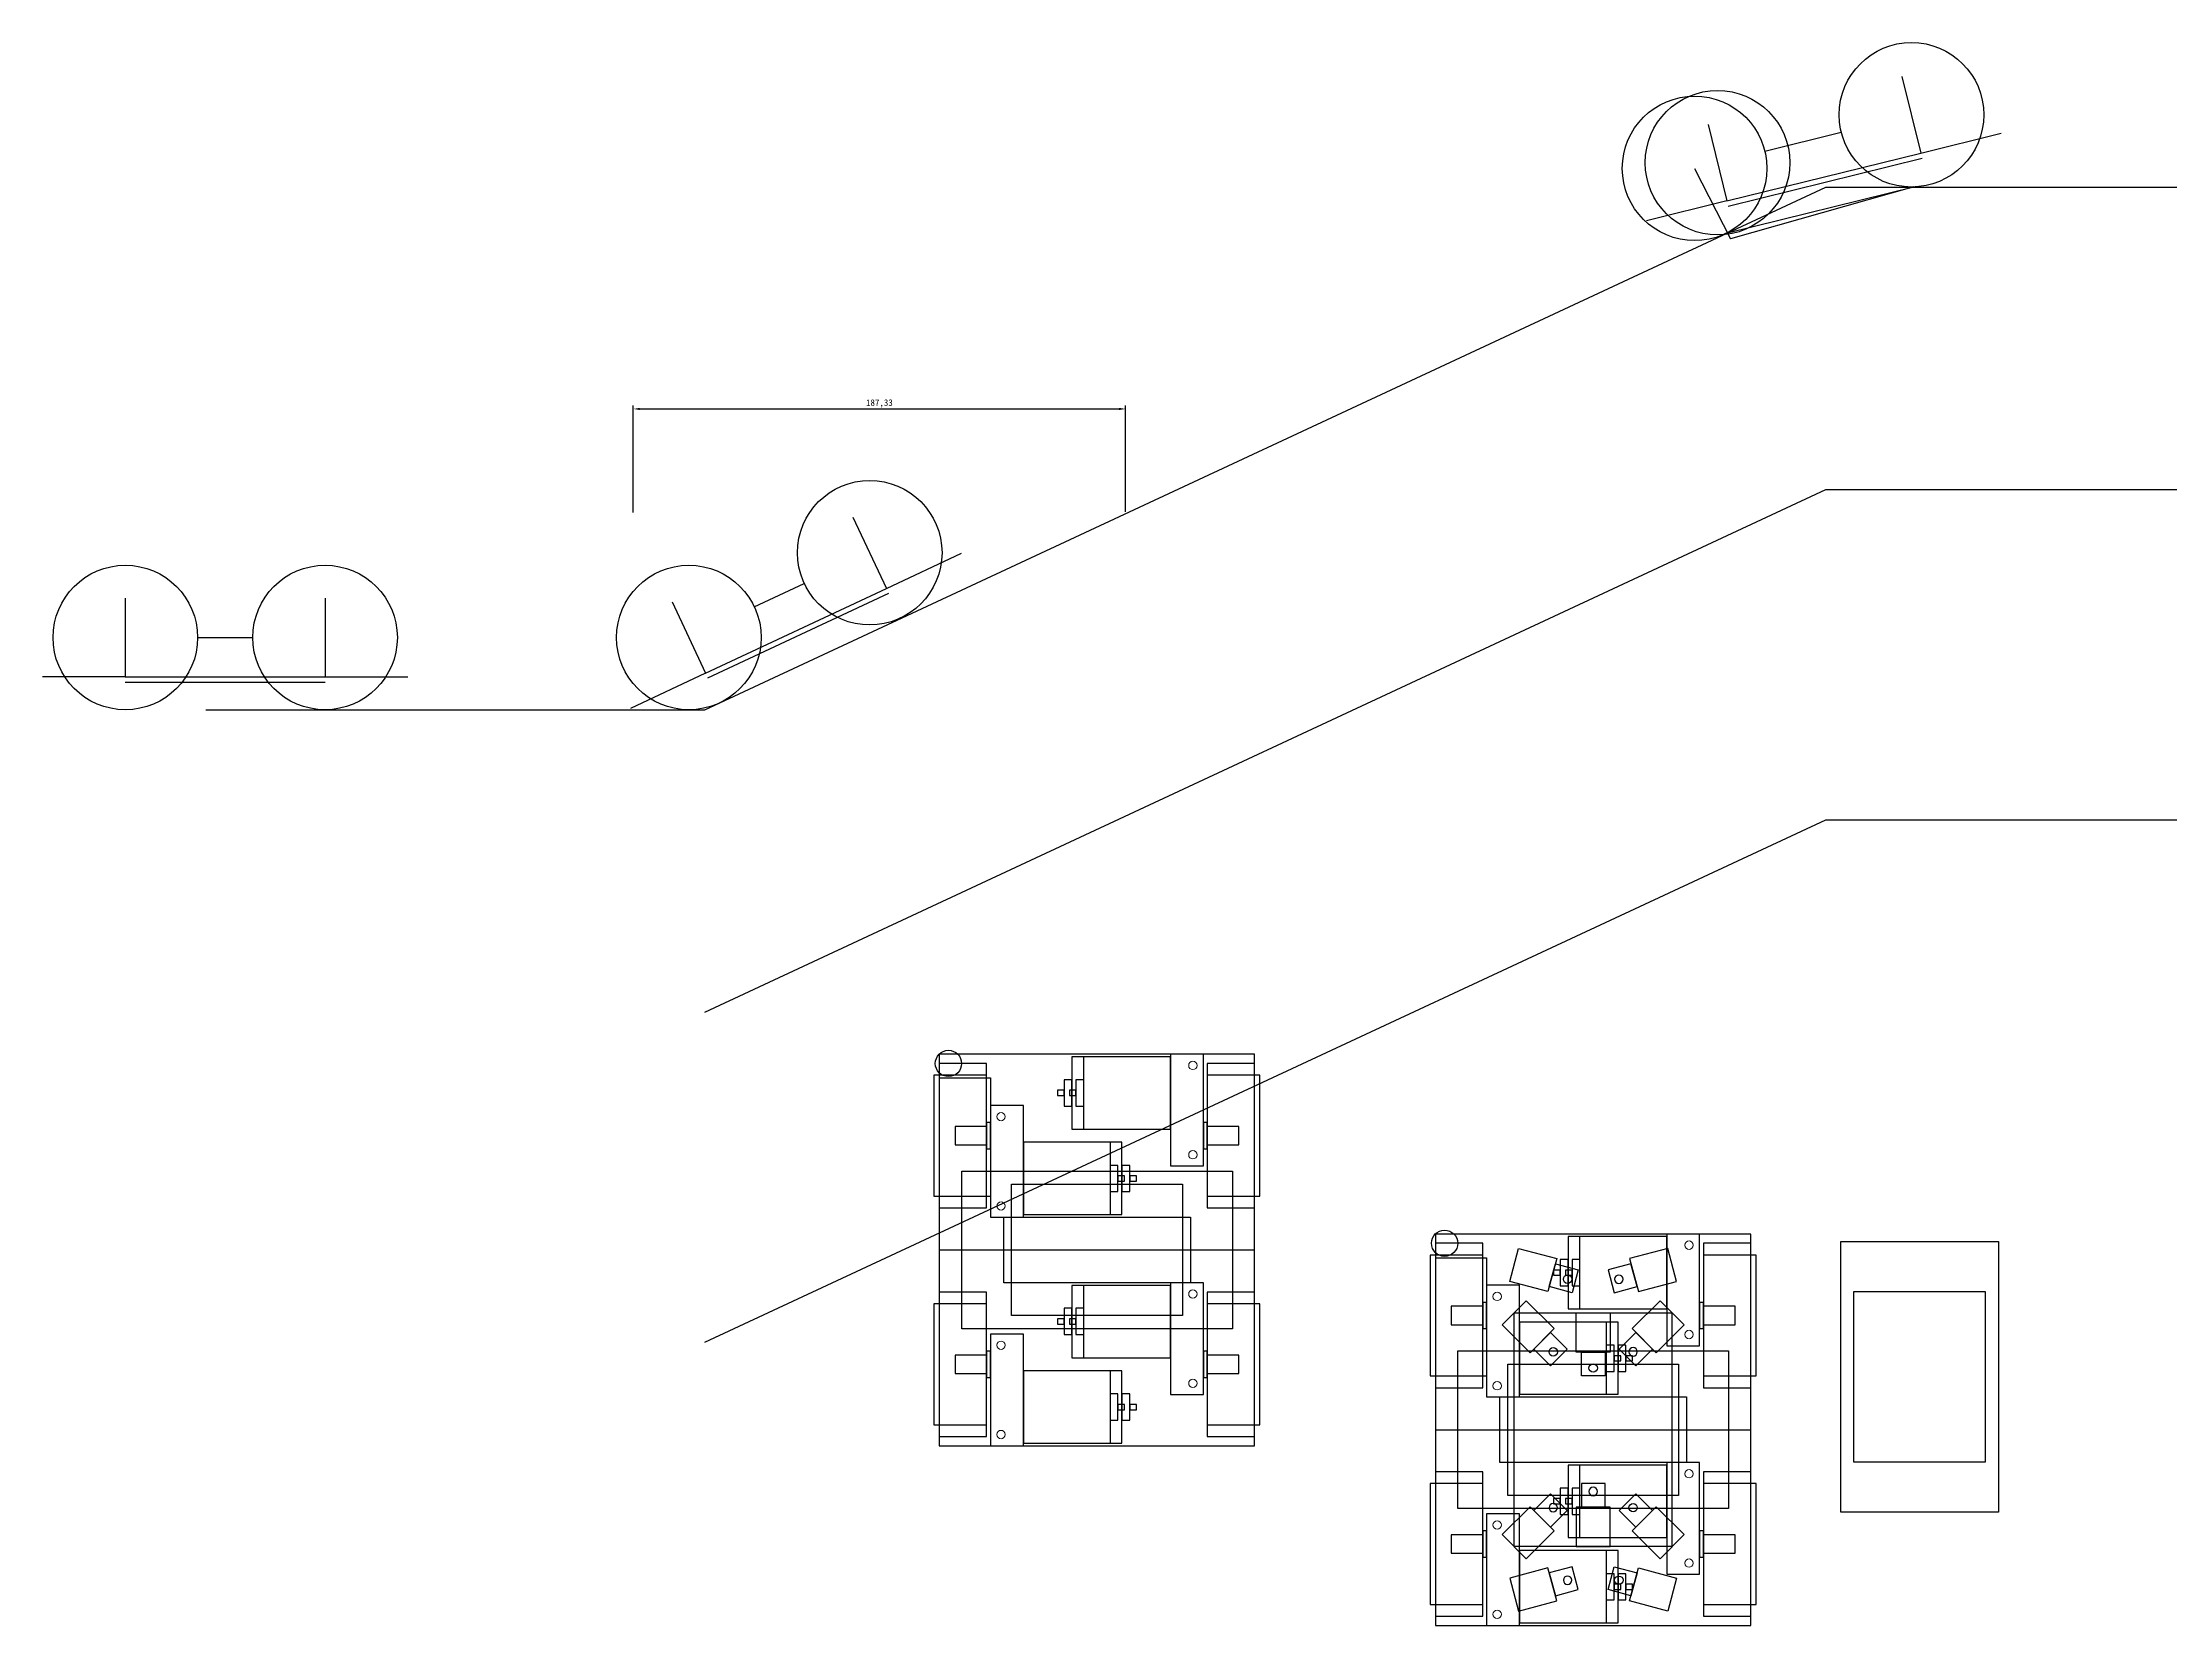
# Model space of a CAD drawing. Header units: millimetres. Extents: x -611 to 3806, y -1959 to 573.
# Drawn here: x -611 to 198, y -738 to -136 of the extents above; entities that cross this region are included whole.
import ezdxf

# ---------------------------------------------------------------- set-up
doc = ezdxf.new("R2010")
doc.units = ezdxf.units.MM
doc.layers.add('外切', color=2, linetype='Continuous')
doc.layers.add('部件', color=22, linetype='Continuous')
doc.styles.get("Standard").update_dxf_attribs({"font": ''})
doc.styles.get('Standard').set_extended_font_data('SimSun')
doc.dimstyles.new('ISO-25', dxfattribs={"dimtxt": 2.5, "dimasz": 2.5, "dimexe": 1.25, "dimexo": 0.625, "dimtad": 1, "dimtxsty": 'Standard', "dimcen": 2.5, "dimadec": 0, "dimazin": 0, "dimtfac": 1, "dimtmove": 0, "dimatfit": 3, "dimfxl": 0, "dimarcsym": 0})

# ---------------------------------------------------------------- blocks, each defined once
blk = doc.blocks.new('A$C40E74946')
at = {"layer": '部件', "color": 6}
blk.add_line((76.5, 28.5), (76.5, 56), dxfattribs=at)
at = {"layer": '部件', "color": 1}
for points in [[(31, 57), (43.5, 57), (43.5, 14.5), (31, 14.5)], [(11.5, 53.5), (29.5, 53.5), (29.5, -1.5), (11.5, -1.5)], [(43.5, 28.5), (43.5, 56), (81, 56), (81, 28.5)], [(81, 47.3), (84, 47.3), (84, 37.3), (81, 37.3)], [(84, 43.3), (86.5, 43.3), (86.5, 41.3), (84, 41.3)], [(17.5, 29.5), (29.5, 29.5), (29.5, 22.5), (17.5, 22.5)], [(29.5, 31), (31, 31), (31, 21), (29.5, 21)]]:
    blk.add_lwpolyline(points, close=True, dxfattribs=at)
at = {"layer": '部件'}
blk.add_lwpolyline([(9.5, 49), (29.5, 49), (29.5, 3), (9.5, 3)], close=True, dxfattribs=at)
at = {"layer": '部件', "color": 6}
for points in [[(76.5, 47.3), (79.5, 47.3), (79.5, 37.3), (76.5, 37.3)], [(79.5, 43.3), (82, 43.3), (82, 41.3), (79.5, 41.3)]]:
    blk.add_lwpolyline(points, close=True, dxfattribs=at)
at = {"layer": '部件', "color": 1, "lineweight": 0}
for centre in [(35, 52.75), (35, 18.75)]:
    blk.add_circle(centre, 1.6, dxfattribs=at)
blk = doc.blocks.new('rt')
at = {"layer": '部件', "color": 3}
for points in [[(444.6, -44), (457.6, -44), (457.6, -59), (444.6, -59)], [(446.6, -59), (455.6, -59), (455.6, -68), (446.6, -68)]]:
    blk.add_lwpolyline(points, close=True, dxfattribs=at)
blk.add_circle((451.1, -65), 1.6, dxfattribs=at)
blk = doc.blocks.new('*D18')
at = {"layer": 'Defpoints', "color": 0}
for p in [(-198.77, -274.98), (-386.1, -314.99), (-198.77, -314.81)]:
    blk.add_point(p, dxfattribs=at)
at = {"layer": '外切', "color": 0, "lineweight": -2}
for p, q in [((-386.1, -314.37), (-386.1, -273.73)), ((-383.6, -274.98), (-201.27, -274.98)), ((-198.77, -314.19), (-198.77, -273.73))]:
    blk.add_line(p, q, dxfattribs=at)
at = {"layer": '外切', "color": 0}
for points in [[(-383.6, -274.56), (-383.6, -275.4), (-386.1, -274.98)], [(-201.27, -274.56), (-201.27, -275.4), (-198.77, -274.98)]]:
    blk.add_solid(points, dxfattribs=at)
at = {"layer": '外切', "color": 0, "insert": (-292.44, -272.9), "char_height": 2.5, "attachment_point": 5}
blk.add_mtext('187,33', dxfattribs=at)

msp = doc.modelspace()

# ---------------------------------------------------------------- linework, layer by layer
at = {"layer": '外切'}
for p, q in [((96.636, -148.443), (103.834, -177.567)), ((22.856, -166.677), (30.053, -195.801)), ((44.414, -176.8), (73.538, -169.603)), ((30.053, -195.801), (103.834, -177.567)), ((103.834, -177.567), (134.414, -170.01)), ((17.717, -183.398), (31.384, -210.22)), ((30.533, -197.742), (104.313, -179.509)), ((30.202, -207.901), (101.195, -190.489)), ((101.195, -190.489), (31.384, -210.22)), ((30.053, -195.801), (-0.527, -203.358)), ((-302.488, -316.137), (-289.751, -343.299)), ((-289.751, -343.299), (-261.231, -329.926)), ((-579.35, -346.984), (-579.35, -376.984)), ((-503.35, -346.984), (-503.35, -376.984)), ((-358.562, -375.565), (-289.751, -343.299)), ((-357.713, -377.376), (-288.902, -345.11)), ((-340.031, -350.309), (-321.018, -341.393)), ((-371.298, -348.403), (-358.562, -375.565)), ((-551.85, -361.984), (-530.85, -361.984)), ((-579.35, -376.984), (-610.85, -376.984)), ((-579.35, -376.984), (-503.35, -376.984)), ((-579.35, -378.984), (-503.35, -378.984)), ((-503.35, -376.984), (-471.85, -376.984)), ((-358.562, -375.565), (-387.082, -388.939)), ((-269.67, -529.63), (-250.17, -529.63)), ((-250.17, -529.63), (-250.17, -574.63)), ((-269.67, -574.61), (-250.17, -574.61)), ((-269.67, -595.11), (-149.67, -595.11)), ((-80.9, -598.06), (-61.4, -598.06)), ((-61.4, -598.06), (-61.4, -643.06)), ((-80.9, -643.04), (-61.4, -643.04)), ((-80.9, -663.54), (39.1, -663.54))]:
    msp.add_line(p, q, dxfattribs=at)
for points in [[(-269.67, -574.61), (-269.67, -669.61), (-149.67, -669.61), (-149.67, -520.61), (-269.67, -520.61), (-269.67, -529.63)], [(-80.9, -643.04), (-80.9, -738.04), (39.1, -738.04), (39.1, -589.04), (-80.9, -589.04), (-80.9, -598.06)]]:
    msp.add_lwpolyline(points, dxfattribs=at)
for points in [[(-245.132, -582.61), (-174.132, -582.61), (-174.132, -607.61), (-245.132, -607.61)], [(-50.9, -619.04), (9.1, -619.04), (9.1, -708.04), (-50.9, -708.04)], [(-56.362, -651.04), (14.638, -651.04), (14.638, -676.04), (-56.362, -676.04)]]:
    msp.add_lwpolyline(points, close=True, dxfattribs=at)
for centre in [(100.235, -163.005), (26.454, -181.239), (17.717, -183.398), (-296.119, -329.718), (-579.35, -361.984), (-503.35, -361.984), (-364.93, -361.984)]:
    msp.add_circle(centre, 27.5, dxfattribs=at)
at = {"layer": '部件'}
for p, q in [((-358.908, -389.484), (67.6, -190.6)), ((67.6, -190.6), (257.4, -190.6)), ((-358.908, -504.536), (67.6, -305.652)), ((67.6, -305.652), (257.4, -305.652)), ((-548.708, -389.484), (-358.908, -389.484)), ((-358.908, -630.236), (67.6, -431.352)), ((67.6, -431.352), (257.4, -431.352))]:
    msp.add_line(p, q, dxfattribs=at)
at = {"layer": '部件', "color": 4}
for points in [[(-261.132, -565.11), (-158.132, -565.11), (-158.132, -625.11), (-261.132, -625.11)], [(-242.132, -620.11), (-242.132, -570.11), (-177.132, -570.11), (-177.132, -620.11)], [(133.33, -591.94), (133.33, -694.94), (73.33, -694.94), (73.33, -591.94)], [(78.33, -610.94), (128.33, -610.94), (128.33, -675.94), (78.33, -675.94)], [(-72.362, -633.54), (30.638, -633.54), (30.638, -693.54), (-72.362, -693.54)], [(-53.362, -688.54), (-53.362, -638.54), (11.638, -638.54), (11.638, -688.54)]]:
    msp.add_lwpolyline(points, close=True, dxfattribs=at)
at = {"layer": '部件', "color": 6}
for centre in [(-266.17, -524.11), (-77.4, -592.54)]:
    msp.add_circle(centre, 5, dxfattribs=at)

# ---------------------------------------------------------------- block references
at = {"color": 1, "xscale": -1, "rotation": 180}
for p in [(-281.17, -525.61), (-92.4, -594.04), (-281.17, -612.61), (-92.4, -681.04)]:
    msp.add_blockref('A$C40E74946', p, dxfattribs=at)
at = {"color": 1, "xscale": -1}
for p in [(-138.17, -577.61), (50.6, -646.04), (-138.17, -664.61), (50.6, -733.04)]:
    msp.add_blockref('A$C40E74946', p, dxfattribs=at)
at = {"layer": '外切'}
for p, rotation in [((-210.154, -1025.151), 74.99999999999879), ((-400.989, -906.903), 44.99999999999967), ((359.264, -420.176), 224.999999999995), ((168.429, -301.928), 254.9999999999988)]:
    msp.add_blockref('rt', p, dxfattribs=dict(at, rotation=rotation))
at = {"layer": '外切', "xscale": -1}
for p, rotation in [((168.429, -1025.151), 285.0000000000012), ((359.264, -906.903), 315.0000000000004), ((-400.989, -420.176), 135.0000000000048), ((-471.962, -752.04), 180), ((-210.154, -301.928), 105.0000000000012)]:
    msp.add_blockref('rt', p, dxfattribs=dict(at, rotation=rotation))
at = {"layer": '外切'}
msp.add_blockref('rt', (-471.962, -575.04), dxfattribs=at)

# ---------------------------------------------------------------- dimensions: what is measured, and where the dimension line sits
dim = msp.add_linear_dim(base=(-198.773, -274.98), p1=(-386.1, -314.99), p2=(-198.773, -314.812), dimstyle='ISO-25', dxfattribs=at)
dim.commit()
dim.dimension.update_dxf_attribs({"geometry": '*D18', "text_midpoint": (-292.437, -272.897)})

doc.saveas('drawing.dxf')
